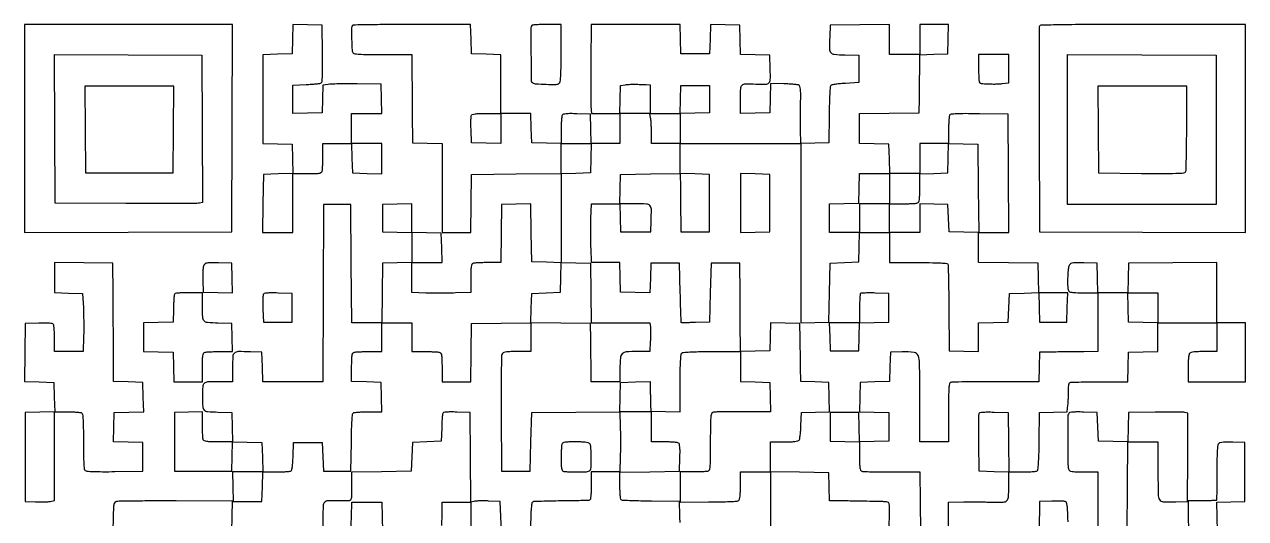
# Model space of a CAD drawing. Extents: x 179 to 1071, y 112 to 1107.
# Drawn here: x 179 to 1071, y 746 to 1107 of the extents above; entities that cross this region are included whole.
import ezdxf

# ---------------------------------------------------------------- set-up
doc = ezdxf.new("R2010")
doc.units = 0

msp = doc.modelspace()

# ---------------------------------------------------------------- linework, layer by layer
for points in [[(179, 1030.993714), (179, 954.987428), (254.75, 955.243714), (330.5, 955.5), (330.756286, 1031.25), (331.012572, 1107), (255.006286, 1107), (179, 1107)], [(223.235953, 1030.25), (223.5, 998.5), (255.5, 998.5), (287.5, 998.5), (287.764047, 1030.25), (288.028094, 1062), (255.5, 1062), (222.971906, 1062)], [(592.783832, 1009.25), (592.5, 998.5), (581.75, 998.216168), (571, 997.932337), (571, 1008.966168), (571, 1020), (582.033832, 1020), (593.067663, 1020)], [(702, 976.5), (702, 954.932337), (712.75, 955.216168), (723.5, 955.5), (723.5, 976.5), (723.5, 997.5), (712.75, 997.783832), (702, 998.067663)], [(1007, 899.966168), (1007, 888.932337), (996.25, 889.216168), (985.5, 889.5), (985.216168, 900.25), (984.932337, 911), (995.966168, 911), (1007, 911)]]:
    msp.add_lwpolyline(points, close=True)
for points in [[(810.5, 736.5), (810.783832, 747.25, 0.003018), (810.926608, 754.261386, 0.04887), (810.730327, 756.611152, 0.186219), (810.073121, 757.684953, 0.144819), (808.783832, 758.178674, 0.012911), (805.960563, 758.32634, 0.001184), (798.939103, 758.495369, 0.00133), (789.696892, 758.671372, 0.000631), (777.784983, 758.851493), (767.069966, 759), (766.784983, 769.25), (766.5, 779.5), (745.25, 779.769888), (724, 780.039775), (724, 791.019888), (724, 802), (733.877555, 802, 0.00775), (738.465038, 802.07111, 0.021862), (741.661716, 802.310401, 0.027915), (743.855494, 802.69658, 0.163434), (744.837437, 803.304124, 0.131421), (745.277004, 804.259099, 0.010763), (745.687053, 806.999888, 0.013854), (746.019842, 810.34104, 0.010217), (746.209882, 814.054124), (746.5, 823.5), (756.783473, 823.785353), (767.066946, 824.070705), (766.783473, 834.785353), (766.5, 845.5), (756.25, 845.784983), (746, 846.069966), (745.902492, 856.284983, 0.00036), (745.854202, 860.988839, 0.000199), (745.788832, 866.730589, 0.000199), (745.717979, 872.546858, 0.000321), (745.652492, 877.5), (745.5, 888.5), (734.785353, 888.783473), (724.070705, 889.066946), (723.785353, 878.783473), (723.5, 868.5), (712.75, 868.216168), (702, 867.932337), (701.93247, 878.216168, 0.000228), (701.894557, 883.614704, 0.000066), (701.831177, 891.941624, 0.000067), (701.757282, 901.322943, 0.000071), (701.68247, 910.5), (701.5, 932.5), (691, 932.5), (680.5, 932.5), (680, 911), (679.5, 889.5), (669.25, 889.215017, -0.002651), (665.305962, 889.126288, -0.004298), (661.952274, 889.097461, -0.000888), (659.015258, 889.102679, -0.243658), (658.800293, 889.215017, -0.145075), (658.714895, 889.470063, -0.000137), (658.497602, 895.731911, -0.001369), (658.275651, 902.736355, -0.000837), (658.050293, 911), (657.5, 932.5), (647, 932.5), (636.5, 932.5), (636.215829, 921.716515), (635.931657, 910.93303), (625.215829, 911.216515), (614.5, 911.5), (614.216168, 922.25), (613.932337, 933), (603.557193, 933), (593.18205, 933), (592.841025, 943.429466, -0.005217), (592.734378, 948.221237, -0.002925), (592.699603, 954.047246, -0.002918), (592.733262, 959.934146, -0.004753), (592.838476, 964.929466), (593.176952, 976), (603.553493, 976), (613.930034, 976), (614.215017, 965.75), (614.5, 955.5), (625.5, 955.5), (636.5, 955.5), (636.796504, 963.496645, 0.011127), (636.923746, 972.088552, 0.190015), (635.888604, 974.657825, 0.193791), (633.386769, 975.803432, 0.011644), (624.947116, 976), (613.932337, 976), (614.216168, 986.75), (614.5, 997.5), (636.25, 997.769502), (658, 998.039005), (658.097508, 987.769502, 0.000363), (658.145801, 983.044543, 0.000202), (658.211168, 977.285416, 0.000201), (658.282022, 971.456938, 0.000326), (658.347508, 966.5), (658.5, 955.5), (669, 955.5), (679.5, 955.5), (679.5, 976.5), (679.5, 997.5), (668.75, 997.783832), (658, 998.067663), (658, 1009.033832), (658, 1020), (702, 1020), (746, 1020), (746, 954.465017), (746, 888.930034), (756.25, 889.215017), (766.5, 889.5), (767, 911), (767.5, 932.5), (778, 933), (788.5, 933.5), (788.783832, 944.25), (789.067663, 955), (800.033832, 955), (811, 955), (811, 944), (811, 933), (832.031385, 933, -0.002736), (842.430916, 932.943083, -0.011784), (848.614105, 932.729598, -0.011168), (852.686748, 932.401388, -0.285106), (853.529139, 931.75, -0.083352), (853.722531, 930.748637, -0.000545), (853.932609, 921.760937, -0.00216), (854.117391, 911.47288, -0.001375), (854.247754, 899.5), (854.5, 868.5), (865.25, 868.216168), (876, 867.932337), (876, 878.432337), (876, 888.932337), (886.75, 889.216168), (897.5, 889.5), (898, 900), (898.5, 910.5), (909.215829, 910.783485), (919.931657, 911.06697), (920.215829, 900.283485), (920.5, 889.5), (930.5, 889.5), (940.5, 889.5), (940.783832, 900.25), (941.067663, 911), (930.567663, 911), (920.067663, 911), (919.783832, 921.75), (919.5, 932.5), (897.75, 932.769502), (876, 933.039005), (876, 944.019502), (876, 955), (887.010623, 955), (898.021245, 955), (897.760623, 998.25), (897.5, 1041.5), (876.571891, 1041.77083, 0.002701), (866.071549, 1041.849994, 0.012029), (859.908791, 1041.714887, 0.012869), (855.904588, 1041.427241, 0.230932), (854.837204, 1040.77083, 0.115844), (854.517741, 1039.852781, 0.007444), (854.26306, 1037.009244, 0.010563), (854.079922, 1033.577369, 0.007655), (854.015313, 1029.75), (854, 1020), (843.5, 1020), (833, 1020), (833, 1009), (833, 998), (822.033832, 998), (811.067663, 998), (810.783832, 1008.75), (810.5, 1019.5), (799.75, 1019.783832), (789, 1020.067663), (789, 1031.014329), (789, 1041.960995), (810.75, 1042.230498), (832.5, 1042.5), (832.703106, 1053, 0.001197), (832.784366, 1057.794699, 0.000692), (832.860325, 1063.563161, 0.000691), (832.920537, 1069.352057, 0.00116), (832.953106, 1074.215017), (833, 1084.930034), (843.25, 1085.215017), (853.5, 1085.5), (853.783832, 1096.25), (854.067663, 1107), (843.533832, 1107), (833, 1107), (833, 1096), (833, 1085), (822, 1085), (811, 1085), (811, 1096.019502), (811, 1107.039005), (789.25, 1106.769502), (767.5, 1106.5), (767.204946, 1098, 0.010012), (767.074823, 1089.13313, 0.174565), (768.051258, 1086.466432, 0.200378), (770.45705, 1085.218122, 0.013827), (778.2603, 1084.784869), (788.5, 1084.5), (788.5, 1074.5), (788.5, 1064.5), (778.795366, 1064, 0.009325), (775.003103, 1063.73363, 0.013189), (771.640681, 1063.344727, 0.009292), (768.882277, 1062.899266, 0.153428), (768.066776, 1062.471411, 0.178814), (767.616901, 1061.488542, 0.003797), (767.250176, 1056.085594, 0.007737), (766.949941, 1049.373958, 0.003993), (766.771411, 1040.971411), (766.5, 1020.5), (756.25, 1020.215017), (746, 1019.930034), (745.887922, 1030.215017, -0.002423), (745.859447, 1034.921076, -0.001386), (745.868351, 1040.602785, -0.001384), (745.908963, 1046.317719, -0.002299), (745.978684, 1051.134888, 0.006123), (746.014412, 1056.369699, 0.023368), (745.844289, 1059.629012, 0.03504), (745.489594, 1061.708677, 0.196), (744.840763, 1062.605945, 0.109332), (743.885047, 1062.943833, 0.007647), (741.039423, 1063.248721, 0.010549), (737.602582, 1063.490879, 0.007737), (733.782806, 1063.619926), (724.065612, 1063.797739), (723.782806, 1053.14887), (723.5, 1042.5), (712.75, 1042.216168), (702, 1041.932337), (702, 1052.35776, -0.012062), (702.190753, 1060.264125, -0.186894), (703.273063, 1062.702314, -0.197834), (705.688808, 1063.703452, -0.013747), (713.198483, 1063.513862, 0.013665), (720.509224, 1063.328082, 0.201764), (722.824598, 1064.30729, 0.190402), (723.814762, 1066.674221, 0.011979), (723.783598, 1074.375418), (723.5, 1084.5), (712.783492, 1084.783492), (702.066984, 1085.066984), (701.783492, 1095.783492), (701.5, 1106.5), (690.784171, 1106.783485), (680.068343, 1107.06697), (679.784171, 1096.283485), (679.5, 1085.5), (669, 1085.5), (658.5, 1085.5), (658.216168, 1096.25), (657.932337, 1107), (625.497067, 1107), (593.061797, 1107), (592.780899, 1079.75, 0.001203), (592.695412, 1068.930699, 0.001538), (592.671303, 1058.9625, 0.001189), (592.696663, 1050.605354, 0.013025), (592.80226, 1047.25), (593.104519, 1042), (603.55226, 1042), (614, 1042), (614, 1031), (614, 1020), (603.533832, 1020), (593.067663, 1020), (592.783832, 1030.75), (592.5, 1041.5), (582.582645, 1041.788231, 0.006827), (577.804805, 1041.861823, 0.023663), (574.717063, 1041.721018, 0.033714), (572.705135, 1041.395734, 0.19692), (571.847958, 1040.788231, 0.11554), (571.524324, 1039.859509, 0.007548), (571.266219, 1037.004417, 0.010646), (571.080711, 1033.557744, 0.007729), (571.015313, 1029.716168), (571, 1019.932337), (560.25, 1020.216168), (549.5, 1020.5), (549.216168, 1031.25), (548.932337, 1042), (537.966168, 1042), (527, 1042), (527, 1063.466168), (527, 1084.932337), (516.25, 1085.216168), (505.5, 1085.5), (505.216168, 1096.25), (504.932337, 1107), (462.132835, 1107, 0.001458), (445.675782, 1106.952, 0.002376), (431.709854, 1106.804167, 0.000322), (419.309773, 1106.606001, 0.194596), (418.666667, 1106.333333, 0.198875), (417.892492, 1104.464691, 0.006657), (418.000141, 1096.291387, 0.006951), (418.329065, 1088.151095, 0.184841), (419.2, 1086.2, 0.175156), (420.461896, 1085.608073, 0.00933), (424.954487, 1085.278846, 0.010454), (431.406919, 1085.062069, 0.003169), (441.2, 1085), (462, 1085), (462.027664, 1074.25, 0.000987), (462.052954, 1068.688124, 0.000308), (462.112513, 1060.342188, 0.000308), (462.190515, 1051.019799, 0.00034), (462.277664, 1042), (462.5, 1020.5), (473.25, 1020.216168), (484, 1019.932337), (484, 987.466168), (484, 955), (494.480112, 955), (504.960225, 955), (505.230112, 976.25), (505.5, 997.5), (538.25, 997.763664), (571, 998.027329), (571, 965.479833), (571, 932.932337), (560.25, 933.216168), (549.5, 933.5), (549.230014, 954.783629), (548.960029, 976.067258), (538.230014, 975.783629), (527.5, 975.5), (527.230112, 954.25), (526.960225, 933), (517.5619, 933, 0.005963), (513.846957, 932.955694, 0.007843), (510.459683, 932.821697, 0.005931), (507.637653, 932.632094, 0.071989), (506.581787, 932.393011, 0.204723), (505.768196, 931.603667, 0.063344), (505.302968, 929.923602, 0.030517), (505.059706, 926.985525, 0.005398), (505, 921.455395), (505, 911.124768), (493.75, 910.812384, -0.004056), (488.698016, 910.713112, -0.002552), (482.79375, 910.675138, -0.002561), (476.984411, 910.697181, -0.004692), (472.25, 910.783832), (462, 911.067663), (462, 922.033832), (462, 933), (473.033832, 933), (484.067663, 933), (483.783832, 943.75), (483.5, 954.5), (472.75, 954.783832), (462, 955.067663), (462, 965.567663), (462, 976.067663), (451.25, 975.783832), (440.5, 975.5), (440.5, 965.5), (440.5, 955.5), (451.25, 955.216168), (462, 954.932337), (462, 944), (462, 933.067663), (451.25, 932.783832), (440.5, 932.5), (440.230498, 910.75), (439.960995, 889), (428.99112, 889), (418.021245, 889), (417.760623, 932.25), (417.5, 975.5), (407.5, 975.5), (397.5, 975.5), (397.242706, 910.75), (396.985411, 846), (375.026537, 846), (353.067663, 846), (352.783832, 856.75), (352.5, 867.5), (344, 867.795054, 0.009927), (335.034911, 867.928151, 0.179688), (332.397028, 866.933469, 0.203196), (331.211645, 864.50249, 0.01319), (331, 856.480948), (331, 846), (320.616631, 846, 0.011737), (312.771617, 845.815814, 0.179999), (310.322049, 844.771099, 0.191575), (309.228611, 842.405154, 0.013589), (309.027309, 835, 0.013753), (309.228444, 827.688945, 0.185965), (310.305544, 825.294644, 0.177597), (312.731687, 824.18548, 0.012326), (320.357794, 823.783793), (330.5, 823.5), (330.783832, 812.75), (331.067663, 802), (320.640821, 802, -0.005326), (315.053621, 802.059521, -0.03028), (312.091792, 802.302479, -0.062919), (310.399526, 802.767294, -0.205485), (309.606989, 803.581787, -0.072102), (309.367871, 804.638915, -0.005887), (309.178303, 807.475801, -0.007809), (309.044304, 810.880803, -0.005929), (309, 814.616771), (309, 824.069966), (298.75, 823.784983), (288.5, 823.5), (288.5, 802), (288.5, 780.5), (309.5, 780.5), (330.5, 780.5), (330.784171, 791.283485), (331.068343, 802.06697), (341.784171, 801.783485), (352.5, 801.5), (352.783832, 790.75), (353.067663, 780), (342, 780), (330.932337, 780), (331.216168, 769.25), (331.5, 758.5), (342, 758.5), (352.5, 758.5), (352.783832, 769.25), (353.067663, 780), (362.783832, 780.015313, 0.007334), (366.593987, 780.077213, 0.010202), (370.001664, 780.252233, 0.006997), (372.828483, 780.495121, 0.117134), (373.711195, 780.800347, 0.199883), (374.262532, 781.589, 0.01918), (374.684251, 783.944063, 0.019108), (375.012968, 787.199826, 0.00836), (375.211195, 791.535034), (375.5, 801.5), (386, 801.5), (396.5, 801.5), (397, 791), (397.5, 780.5), (407.5, 780.5), (417.5, 780.5), (417.770909, 801.453905, -0.003025), (417.960859, 811.461676, -0.01097), (418.259718, 817.820243, -0.009456), (418.64341, 822.178296, -0.228384), (419.270909, 823.188593, -0.1169), (420.165298, 823.498138, -0.007072), (423.012955, 823.744518, -0.010262), (426.446469, 823.921978, -0.007388), (430.283832, 823.984687), (440.067663, 824), (439.783832, 834.75), (439.5, 845.5), (428.75, 845.783832), (418, 846.067663), (418, 856.426843, -0.005377), (418.059651, 861.973908, -0.030446), (418.302822, 864.919034, -0.063217), (418.767927, 866.602718, -0.20495), (419.581787, 867.393011, -0.07203), (420.638111, 867.632106, -0.005915), (423.465525, 867.821697, -0.007831), (426.859224, 867.955695, -0.005951), (430.581787, 868), (440, 868), (440, 878.5), (440, 889), (451, 889), (462, 889), (462, 878.5), (462, 868), (471.418213, 868, -0.005951), (475.140776, 867.955695, -0.007831), (478.534475, 867.821697, -0.005915), (481.361889, 867.632106, -0.07203), (482.418213, 867.393011, -0.205218), (483.23239, 866.601595, -0.063068), (483.69735, 864.913621, -0.030363), (483.940414, 861.960143, -0.005351), (484, 856.393011), (484, 846), (494.480112, 846), (504.960225, 846), (505.230112, 867.25), (505.5, 888.5), (527.25, 888.769502), (549, 889.039005), (549, 878.519502), (549, 868), (539.122445, 868, 0.00746), (534.401061, 867.929555, 0.023497), (531.243639, 867.686512, 0.032943), (529.131291, 867.280988, 0.156904), (528.107238, 866.629214, 0.166968), (527.52736, 865.097194, 0.002754), (527.291755, 855.840791, 0.005113), (527.166764, 842.97247, 0.001436), (527.234793, 822.879214), (527.5, 780.5), (538, 780.5), (548.5, 780.5), (549, 802), (549.5, 823.5), (581.687365, 823.76377), (613.87473, 824.027541), (614.187365, 813.01377, -0.004467), (614.284851, 808.000876, -0.002625), (614.316401, 802.004045, -0.002625), (614.284993, 796.008523, -0.004476), (614.187616, 791), (613.875232, 780), (603.437616, 780), (593, 780), (593, 770.059017, -0.009002), (592.930632, 766.20651, -0.013672), (592.718618, 762.864294, -0.00826), (592.423273, 760.120074, -0.227164), (592.042105, 759.526022, -0.12924), (591.250775, 759.28425, -0.001379), (585.496734, 759.072945, -0.004256), (578.832021, 758.90338, -0.002742), (571.105121, 758.814969, 0.002935), (563.373512, 758.723514, 0.004533), (556.693599, 758.544687, 0.00156), (550.942655, 758.320571, 0.128578), (550.100363, 758.062028, 0.220036), (549.681908, 757.42894, 0.00828), (549.291575, 754.540518, 0.013586), (548.971764, 751.01997, 0.008992), (548.787346, 746.964064), (548.5, 736.5)], [(854, 736), (854, 747), (854, 758), (865.25, 758.096907, -0.001864), (870.192803, 758.121053, -0.001312), (875.752412, 758.112892, -0.001324), (881.07172, 758.077038, -0.002781), (885.205021, 758.015243, 0.01067), (893.958849, 758.022505, 0.179962), (896.601539, 759.07277, 0.19827), (897.785755, 761.556306, 0.013369), (898, 769.567388), (898, 780), (907.75, 780.015313, 0.007413), (911.574396, 780.078024, 0.010291), (914.996983, 780.255482, 0.007107), (917.835301, 780.501889, 0.116808), (918.729091, 780.811407, 0.228384), (919.35659, 781.821704, 0.009456), (919.740282, 786.179757, 0.01097), (920.039141, 792.538324, 0.003025), (920.229091, 802.546095), (920.5, 823.5), (930.625628, 823.78361), (940.751256, 824.06722), (941.240161, 828.78361, 0.01123), (941.418417, 830.98406, 0.005874), (941.546547, 833.730185, 0.005839), (941.612, 836.550816, 0.0089), (941.596629, 839, -0.017495), (941.620199, 841.160095, -0.0238), (941.802105, 843.100189, -0.021964), (942.091826, 844.648346, -0.181115), (942.482096, 845.234687, -0.146939), (943.339639, 845.531674, -0.001778), (949.286365, 845.758058, -0.005129), (956.202501, 845.925714, -0.00331), (964.216168, 845.984687), (984.932337, 846), (985.216168, 856.75), (985.5, 867.5), (996.25, 867.783832), (1007, 868.067663), (1007, 878.533832), (1007, 889), (1028.5, 889), (1050, 889), (1050, 878.5), (1050, 868), (1040.7, 868, 0.009379), (1036.676508, 867.924518, 0.019071), (1033.522984, 867.685484, 0.019949), (1031.181224, 867.322729, 0.149044), (1030.2, 866.8, 0.150969), (1029.671932, 865.799696, 0.019349), (1029.311224, 863.369558, 0.018472), (1029.074295, 860.071747, 0.008695), (1029, 855.8), (1029, 846), (1050, 846), (1071, 846), (1071, 867.5), (1071, 889), (1060.5, 889), (1050, 889), (1050, 911.013853), (1050, 933.027706), (1017.75, 932.763853), (985.5, 932.5), (985.216168, 921.75), (984.932337, 911), (974, 911), (963.067663, 911), (962.783832, 921.75), (962.5, 932.5), (952.739067, 932.786344, 0.003777), (946.318608, 932.926166, 0.056645), (944.094026, 932.705325, 0.164113), (942.888802, 931.98706, 0.086391), (941.989067, 930.471244, 0.072991), (941.307436, 927.388305, 0.01263), (941.028304, 921.404475, 0.011938), (941.043404, 915.414346, 0.085208), (941.606989, 912.581787, 0.205218), (942.398405, 911.76761, 0.063068), (944.086379, 911.30265, 0.030363), (947.039857, 911.059586, 0.005351), (952.606989, 911), (963, 911), (963, 889.5), (963, 868), (952.75, 867.902492, 0.000362), (948.032594, 867.8542, 0.000201), (942.279687, 867.788832, 0.0002), (936.45558, 867.717978, 0.000324), (931.5, 867.652492), (920.5, 867.5), (920.216168, 856.75), (919.932337, 846), (888.547956, 846, 0.001807), (876.404648, 845.956125, 0.002796), (865.918087, 845.821697, 0.000866), (856.831013, 845.638631, 0.086347), (855.581787, 845.393011, 0.258697), (854.696146, 844.337463, 0.030015), (854.275578, 841.164693, 0.015901), (854.049566, 835.514173, 0.002045), (854, 823.393011), (854, 802), (843.5, 802), (833, 802), (833, 833.964816, 0.002283), (832.883501, 859.476799, 0.088108), (831.839771, 865.057318, 0.280757), (828.790733, 867.437006, 0.037098), (820.243181, 867.788833), (811.5, 867.5), (811.216508, 856.783492), (810.933016, 846.066984), (800.216508, 845.783492), (789.5, 845.5), (789.216515, 834.784171), (788.93303, 824.068343), (799.716515, 823.784171), (810.5, 823.5), (810.5, 813), (810.5, 802.5), (799.784171, 802.216515), (789.068343, 801.93303), (788.784171, 812.716515), (788.5, 823.5), (778, 823.5), (767.5, 823.5), (767.5, 813), (767.5, 802.5), (778.25, 802.216168), (789, 801.932337), (789, 791.573157, 0.005377), (789.059651, 786.026092, 0.030446), (789.302822, 783.080966, 0.063217), (789.767927, 781.397282, 0.20495), (790.581787, 780.606989, 0.083046), (791.779299, 780.363374, 0.001844), (797.691046, 780.178303, 0.004129), (804.630866, 780.043995, 0.002773), (812.562285, 780), (832.960995, 780), (833.230498, 758.25), (833.5, 736.5)], [(657.861053, 743.044422, 0.006397), (657.78684, 748.081786), (657.5, 758.5), (637.142243, 758.684361, -0.00239), (629.239827, 758.793703, -0.003603), (622.355606, 758.971504, -0.001451), (616.461121, 759.183387, -0.082077), (615.392243, 759.402977, -0.228619), (614.704687, 760.13384, -0.043554), (614.298105, 761.966568, -0.026483), (614.063236, 764.95998, -0.006337), (614, 769.949113), (614, 779.960995), (635.75, 780.230498), (657.5, 780.5), (657.788231, 790.417355, 0.006827), (657.861823, 795.195195, 0.023663), (657.721018, 798.282937, 0.033714), (657.395734, 800.294865, 0.19692), (656.788231, 801.152042, 0.113964), (655.869999, 801.475228, 0.008157), (653.16123, 801.733781, 0.011132), (649.886984, 801.919254, 0.008167), (646.25, 801.984687), (637, 802), (637, 813), (637, 824), (625.466168, 824), (613.932337, 824), (614.216168, 834.75), (614.5, 845.5), (625.25, 845.783832), (636, 846.067663), (636.116274, 839.783832, 0.000672), (636.170557, 837.048918, 0.000497), (636.237674, 834.024001, 0.000502), (636.306784, 831.166805, 0.00113), (636.366274, 829), (636.5, 824.5), (647.25, 824.216168), (658, 823.932337), (658, 844.766168, -0.003163), (658.06205, 854.576319, -0.01044), (658.278799, 861.038418, -0.009311), (658.607956, 865.537589, -0.175197), (659.2, 866.8, -0.175156), (660.461896, 867.391927, -0.00933), (664.954487, 867.721154, -0.010454), (671.406919, 867.937931, -0.003169), (681.2, 868), (702, 868), (702, 857.033832), (702, 846.067663), (712.75, 845.783832), (723.5, 845.5), (723.783832, 834.75), (724.067663, 824), (713.283832, 823.937986, -0.001272), (708.461898, 823.922527, -0.000818), (702.868283, 823.927974, -0.000822), (697.39359, 823.951253, -0.001543), (692.969899, 823.990985, 0.006585), (689.194514, 823.986822, 0.008533), (685.734044, 823.87834, 0.006692), (682.851551, 823.700008, 0.072938), (681.719899, 823.446009, 0.243652), (680.746765, 822.350695, 0.04212), (680.278624, 819.525604, 0.018079), (680.047292, 814.256042, 0.001929), (680, 802, -0.002119), (679.950165, 790.241252, -0.016334), (679.723675, 784.739087, -0.031157), (679.300918, 781.652022, -0.25694), (678.418213, 780.606989, -0.07203), (677.361889, 780.367894, -0.005915), (674.534475, 780.178303, -0.007831), (671.140776, 780.044305, -0.005951), (667.418213, 780), (658, 780), (658, 769.032731), (658, 758.065462), (678.717826, 758.091066, 0.003713), (687.603061, 758.168035, 0.008351), (694.339126, 758.388993, 0.005226), (699.519256, 758.699886, 0.156849), (700.717826, 759.18078, 0.165554), (701.310668, 760.147858, 0.026296), (701.690616, 762.371544, 0.021313), (701.928673, 765.581303, 0.007853), (702, 770.122445), (702, 780), (713, 780), (724, 780), (724, 758.033832), (724, 736.067663)], [(483.95123, 740.909746, 0.003689), (484, 747.519052), (484, 758), (494.513664, 758), (505.027329, 758), (504.763664, 790.75), (504.5, 823.5), (494.732592, 823.786422, 0.006513), (489.972404, 823.863975, 0.025174), (487.022257, 823.725001, 0.038292), (485.176044, 823.400559, 0.248111), (484.499258, 822.786422, 0.066208), (484.3039, 821.89297, 0.003808), (484.091865, 819.087261, 0.005749), (483.90275, 815.732729, 0.004189), (483.766667, 812), (483.5, 802.5), (473, 802), (462.5, 801.5), (462, 791), (461.5, 780.5), (439.75, 780.230498), (418, 779.960995), (418, 769.480498, -0.004201), (417.949054, 763.417454, -0.036886), (417.706446, 760.745326, -0.110164), (417.178658, 759.438078, -0.235276), (416.25, 758.924124, -0.011235), (415.200775, 758.902233, -0.001572), (413.031004, 758.912543, -0.001796), (410.462142, 758.942055, -0.001525), (407.749161, 758.991246, 0.015482), (400.566127, 758.920981, 0.203232), (398.212161, 757.807756, 0.173068), (397.177175, 755.255888, 0.010642), (397, 746.932612), (397, 736)], [(984.5, 736.5), (984.763664, 769.25), (985.027329, 802), (996.013664, 802), (1007, 802), (1007, 780.519052, 0.003484), (1007.118547, 763.504163, 0.129107), (1008.146345, 759.800938, 0.257598), (1010.813808, 758.205453, 0.017378), (1020, 758.204946), (1028.5, 758.5), (1028.719164, 790.738687), (1028.938329, 822.977374), (1026.719164, 823.490874, 0.051784), (1025.148558, 823.686499, 0.002102), (1019.423755, 823.779453, 0.003658), (1012.631976, 823.811469, 0.002582), (1005, 823.752187), (985.5, 823.5), (985.215829, 812.716515), (984.931657, 801.93303), (974.215829, 802.216515), (963.5, 802.5), (963, 813), (962.5, 823.5), (952.582645, 823.788231, 0.00694), (947.867427, 823.85979, 0.022931), (944.764211, 823.721421, 0.031145), (942.718347, 823.4066, 0.2033), (941.887909, 822.818633, 0.139051), (941.062054, 819.916554, 0.002025), (941.118627, 801.870411, 0.00172), (941.312295, 783.645039, 0.171311), (942.186416, 781.275383, 0.166206), (943.148785, 780.687106, 0.025799), (945.38206, 780.30907, 0.021142), (948.595879, 780.071394, 0.007886), (953.122445, 780), (963, 780), (963, 758), (963, 736)], [(1050.5, 736.5), (1050.216527, 747.214647), (1049.933054, 757.929295), (1060.216527, 758.214647), (1070.5, 758.5), (1070.5, 780), (1070.5, 801.5), (1061.651112, 801.790375, 0.009852), (1057.820506, 801.840561, 0.019189), (1054.767333, 801.70315, 0.020495), (1052.473314, 801.416445, 0.132621), (1051.422722, 800.935865, 0.187608), (1050.698167, 799.631877, 0.017848), (1050.325315, 795.936979, 0.013465), (1050.102544, 790.069667, 0.002797), (1050.046549, 779.753762, -0.001791), (1050.020215, 772.044269, -0.002902), (1049.936307, 765.489884, -0.000479), (1049.823029, 759.700247, -0.193584), (1049.666583, 759.333249, -0.186807), (1049.31397, 759.177454, -0.001729), (1046.412782, 759.051974, -0.005539), (1043.048379, 758.955429, -0.003517), (1039.128058, 758.91396), (1028.972828, 758.877965), (1029.236414, 726.188982)], [(330.5, 736.5), (330.781709, 747.638619), (331.063419, 758.777238), (289.822658, 758.855202, 0.001293), (273.853166, 758.844099, 0.001989), (260.033044, 758.74378, 0.000639), (248.066765, 758.594019, 0.058093), (246.323764, 758.366412, 0.138511), (245.051203, 757.635806, 0.138775), (244.350031, 756.347927, 0.045265), (244.010081, 753.793533, 0.003822), (243.782816, 747.149828), (243.5, 736.5)], [(527.5, 736.5), (527, 747.5), (526.5, 758.5), (518, 758.795054, 0.006887), (514.580493, 758.866618, 0.008059), (511.335111, 758.837522, 0.007234), (508.597953, 758.729214, 0.047945), (507.247185, 758.525295), (504.99437, 757.960483), (505.045917, 726.773986, 0.002255)], [(941.360762, 743.58956, -0.009475), (941.190775, 747.458846, 0.008258), (941.009416, 751.829498, 0.01946), (940.693755, 755.076869, 0.020188), (940.27902, 757.406419, 0.196659), (939.721098, 758.213382, 0.12322), (938.843425, 758.516273, 0.008553), (936.214947, 758.700569, 0.011745), (933.036398, 758.794067, 0.008548), (929.5, 758.754537), (920.5, 758.5), (920.230498, 736.75)]]:
    msp.add_lwpolyline(points, format="xyb")
for points in [[(374.784171, 1096.283485), (374.5, 1085.5), (363.75, 1085.216168), (353, 1084.932337), (353, 1052.5), (353, 1020.067663), (363.75, 1019.783832), (374.5, 1019.5), (374.783485, 1008.784171), (375.06697, 998.068343), (364.283485, 997.784171), (353.5, 997.5), (353.230112, 976.25), (352.960225, 955), (363.980112, 955), (375, 955), (375, 976.5), (375, 998), (385.393011, 998, 0.005351), (390.960143, 998.059586, 0.030363), (393.913621, 998.30265, 0.063068), (395.601595, 998.76761, 0.205218), (396.393011, 999.581787, 0.07203), (396.632106, 1000.638111, 0.005915), (396.821697, 1003.465525, 0.007831), (396.955695, 1006.859224, 0.005951), (397, 1010.581787), (397, 1020), (407.466168, 1020), (417.932337, 1020), (418.216168, 1009.25), (418.5, 998.5), (429.25, 998.216168), (440, 997.932337), (440, 1008.966168), (440, 1020), (429, 1020), (418, 1020), (418, 1031), (418, 1042), (429.033832, 1042), (440.067663, 1042), (439.783832, 1052.75), (439.5, 1063.5), (422, 1063.620089, 0.002717), (415.026874, 1063.630051, 0.003387), (408.548942, 1063.560225, 0.002752), (403.114511, 1063.434904, 0.025805), (400.783631, 1063.247659), (397.067263, 1062.755139), (396.783631, 1052.62757), (396.5, 1042.5), (385.75, 1042.216168), (375, 1041.932337), (375, 1052.349861), (375, 1062.767385), (384.75, 1063.163691, 0.006847), (388.574965, 1063.371663, 0.009463), (391.999431, 1063.670135, 0.006508), (394.841297, 1064.00958, 0.106767), (395.737425, 1064.331243, 0.234408), (396.36921, 1065.354942, 0.011474), (396.65368, 1069.441986, 0.011675), (396.796687, 1075.606741, 0.002828), (396.737425, 1085.801245), (396.5, 1106.5), (385.784171, 1106.783485), (375.068343, 1107.06697)], [(549.666667, 1106.333333, 0.199763), (548.893096, 1104.45709, 0.001173), (549.000957, 1085.262068, 0.000993), (549.193383, 1065.926555, 0.25675), (549.999906, 1064.500058, 0.122566), (552.696725, 1063.637207, 0.010446), (560.012729, 1063.308847, 0.008684), (567.435122, 1063.259906, 0.172159), (569.538324, 1064.031806, 0.183755), (570.323341, 1065.42015, 0.021275), (570.717971, 1069.039132, 0.014021), (570.944378, 1074.989419, 0.002498), (571, 1086.122445), (571, 1107), (560.666667, 1107, 0.006022), (556.658388, 1106.951724, 0.009111), (553.172917, 1106.804167, 0.004516), (550.245497, 1106.600197, 0.178563)], [(920.460009, 1105.75, 0.090591), (920.266358, 1104.709509, 0.000109), (920.198937, 1082.982812, 0.000984), (920.176611, 1058.652573, 0.000605), (920.241394, 1030), (920.5, 955.5), (995.75, 955.243674), (1071, 954.987348), (1071, 1030.993674), (1071, 1107), (995.968615, 1107, 0.000668), (957.448289, 1106.948566, 0.003471), (936.19131, 1106.744245, 0.001205), (921.475143, 1106.465155, 0.305157)], [(308.758677, 1030.77123), (309.017354, 977.04246), (306.758677, 976.494347, -0.057902), (304.987826, 976.276519, -0.000418), (290.035361, 976.188577, -0.001589), (272.903102, 976.156579, -0.001017), (253, 976.223117), (201.5, 976.5), (201.241383, 1030.758691), (200.982767, 1085.017383), (254.741383, 1084.758691), (308.5, 1084.5)], [(876, 1074.5, 0.004221), (876.051218, 1068.433225, 0.03668), (876.294174, 1065.747341, 0.108169), (876.821153, 1064.424261, 0.233127), (877.75, 1063.894672, 0.003839), (883.047828, 1063.616612, 0.009606), (886.919336, 1063.51768, 0.012434), (890.125798, 1063.577104, 0.01335), (893.25, 1063.796454), (898, 1064.257661), (898, 1074.628831), (898, 1085), (887, 1085), (876, 1085)], [(1049.5, 1030), (1049.5, 975.5), (995.211905, 975.5), (940.92381, 975.5), (940.942857, 1025.75, -0.000032), (940.951538, 1045.331386, -0.000047), (940.961905, 1062.563467, -0.000022), (940.972765, 1077.239555, -0.00086), (940.980952, 1080.508612), (941, 1085.017225), (995.25, 1084.758612), (1049.5, 1084.5)], [(633.25, 1063.0935), (636, 1063), (636, 1052.5), (636, 1042), (646.965017, 1042), (657.930034, 1042), (658.215017, 1052.25), (658.5, 1062.5), (669, 1062.5), (679.5, 1062.5), (679.5, 1052.5), (679.5, 1042.5), (668.75, 1042.216168), (658, 1041.932337), (658, 1030.966168), (658, 1020), (647.5, 1020), (637, 1020), (637, 1027.875, 0.007075), (636.954092, 1031.11914, 0.007114), (636.816406, 1034.354687, 0.006976), (636.616948, 1037.170794, 0.028191), (636.375, 1038.875), (635.75, 1042), (624.840017, 1042), (613.930034, 1042), (614.215017, 1052.25), (614.5, 1062.5), (618, 1063.003147, -0.016816), (619.660837, 1063.185149, -0.008152), (621.79375, 1063.311599, -0.008075), (624.021554, 1063.371232, -0.011519), (626, 1063.346647, 0.000077), (627.924368, 1063.278674, 0.000063), (629.985937, 1063.206431, 0.000063), (631.884965, 1063.140364, 0.000166)], [(963.235953, 1030.25), (963.5, 998.5), (994.93202, 998.235498, 0.001697), (1010.901959, 998.155315, 0.00816), (1019.995146, 998.288929, 0.006635), (1026.009704, 998.555446, 0.241447), (1027.166708, 999.235498, 0.134731), (1027.492293, 1000.296498, 0.001088), (1027.738089, 1009.161365, 0.003824), (1027.920853, 1019.372002, 0.002438), (1027.984687, 1031.25), (1028, 1062), (995.485953, 1062), (962.971906, 1062)], [(527, 1030.966168), (527, 1019.932337), (516.25, 1020.216168), (505.5, 1020.5), (505.210159, 1029.924983, -0.005394), (505.136178, 1033.631743, -0.007376), (505.154817, 1036.970602, -0.005045), (505.239658, 1039.758353, -0.081654), (505.428774, 1040.674983, -0.241018), (506.150647, 1041.322788, -0.034741), (508.157558, 1041.706476, -0.023677), (511.342601, 1041.936534, -0.00619), (516.468615, 1042), (527, 1042)], [(875.763898, 987.216027), (876.027796, 954.932055), (865.263898, 955.216027), (854.5, 955.5), (854, 965.5), (853.5, 975.5), (843.25, 975.784983), (833, 976.069966), (833, 965.534983), (833, 955), (822, 955), (811, 955), (811, 965.5), (811, 976), (800, 976), (789, 976), (789, 965.5), (789, 955), (778, 955), (767, 955), (767, 965.466168), (767, 975.932337), (777.75, 976.216168), (788.5, 976.5), (788.783832, 987.25), (789.067663, 998), (800.033832, 998), (811, 998), (811, 987), (811, 976), (820.418213, 976, 0.005951), (824.140776, 976.044305, 0.007831), (827.534475, 976.178303, 0.005915), (830.361889, 976.367894, 0.07203), (831.418213, 976.606989, 0.204941), (832.232062, 977.397244, 0.063222), (832.697172, 979.080782, 0.030449), (832.940347, 982.025624, 0.005378), (833, 987.572006), (833, 997.930034), (843.25, 998.215017), (853.5, 998.5), (853.784171, 1009.283485), (854.068343, 1020.06697), (864.784171, 1019.783485), (875.5, 1019.5)], [(201, 922.054871), (201, 911.069966), (211.25, 910.784983), (221.5, 910.5), (222, 900, -0.006143), (222.169397, 895.202798, -0.003546), (222.261362, 889.426563, -0.003542), (222.271479, 883.62653, -0.005928), (222.187616, 878.75), (221.875232, 868), (211.437616, 868), (201, 868), (200.984687, 877.25, 0.008167), (200.919254, 880.886984, 0.011132), (200.733781, 884.16123, 0.008157), (200.475228, 886.869999, 0.113964), (200.152042, 887.788231, 0.19692), (199.294865, 888.395734, 0.033714), (197.282937, 888.721018, 0.023663), (194.195195, 888.861823, 0.006827), (189.417355, 888.788231), (179.5, 888.5), (179.230211, 867.284032), (178.960423, 846.068065), (189.730211, 845.784032), (200.5, 845.5), (200.783485, 834.784171), (201.06697, 824.068343), (190.283485, 823.784171), (179.5, 823.5), (179.5, 791), (179.5, 758.5), (187, 758.19351, 0.008699), (190.110719, 758.120566, 0.008426), (193.255364, 758.154544, 0.008369), (196.020169, 758.277363, 0.030503), (197.76294, 758.49125), (201.02588, 759.095481), (200.948572, 780.797741, -0.000414), (200.923699, 789.894983, -0.000377), (200.912881, 799.282774, -0.000377), (200.915859, 807.676952, -0.00122), (200.935632, 813.25), (201, 824), (210.25, 823.984687, -0.008086), (213.886035, 823.919859, -0.011043), (217.157327, 823.736193, -0.008045), (219.864228, 823.480281, -0.11428), (220.774944, 823.160254, -0.227039), (221.432672, 822.108342, -0.012865), (221.773279, 818.183001, -0.012304), (221.989727, 812.209479, -0.002945), (222.046554, 802.280077, 0.00294), (222.10391, 792.241097, 0.012558), (222.323783, 786.253956, 0.014543), (222.678469, 782.363035, 0.191823), (223.356449, 781.119137, 0.157884), (224.616509, 780.616524, 0.006763), (229.450169, 780.360915, 0.009183), (235.991538, 780.223915, 0.003526), (245.084839, 780.264627), (265.5, 780.5), (265.5, 791), (265.5, 801.5), (254.716515, 801.784171), (243.93303, 802.068343), (244.216515, 812.784171), (244.5, 823.5), (255.283485, 823.784171), (266.06697, 824.068343), (265.783485, 834.784171), (265.5, 845.5), (254.75, 845.783832), (244, 846.067663), (243.972336, 867.783832, 0.000709), (243.94577, 877.654778, 0.000419), (243.887487, 889.436501, 0.000419), (243.80959, 901.197685, 0.00072), (243.722336, 911), (243.5, 932.5), (222.25, 932.769888), (201, 933.039775)], [(310.01538, 931.028739, 0.089721), (309.593321, 929.72211, 0.014763), (309.31694, 927.072896, 0.015383), (309.175108, 923.826587, 0.011481), (309.211167, 920.243181), (309.5, 911.5), (320.284178, 911.215822), (331.068357, 910.931643), (330.784178, 921.715822), (330.5, 932.5), (320.804214, 932.785558, 0.004805), (314.993862, 932.900817, 0.042938), (312.44983, 932.708127, 0.109092), (311.012545, 932.136149, 0.121424)], [(592.769502, 910.75), (593.039005, 889), (614.456144, 889), (635.873283, 889), (636.186642, 885.75, -0.019086), (636.286583, 884.027433, -0.005319), (636.311306, 881.325, -0.00536), (636.273932, 878.264061, -0.005605), (636.170996, 875.25), (635.841992, 868), (626.492424, 868, 0.018439), (618.61741, 867.709485, 0.180627), (615.646676, 866.34291, 0.179326), (614.287543, 863.358677, 0.018124), (614, 855.428571), (614, 846), (603.5, 846), (593, 846), (592.905136, 855.75, 0.000336), (592.857736, 860.307012, 0.000173), (592.792567, 866.014062, 0.000172), (592.721457, 871.886915, 0.00026), (592.655136, 877), (592.5, 888.5), (570.716367, 888.769596), (548.932734, 889.039192), (549.216367, 899.769596), (549.5, 910.5), (560, 911), (570.5, 911.5), (570.784171, 922.283485), (571.068343, 933.06697), (581.784171, 932.783485), (592.5, 932.5)], [(288.485282, 909.75, 0.066498), (288.295521, 908.877413, 0.003647), (288.08776, 906.076563, 0.005607), (287.901725, 902.730129, 0.004064), (287.766667, 899), (287.5, 889.5), (276.75, 889.216168), (266, 888.932337), (266, 878.5), (266, 868.067663), (276.75, 867.783832), (287.5, 867.5), (287.783832, 856.75), (288.067663, 846), (298.533832, 846), (309, 846), (309, 856.393011, -0.005351), (309.059586, 861.960143, -0.030363), (309.30265, 864.913621, -0.063068), (309.76761, 866.601595, -0.205218), (310.581787, 867.393011, -0.072102), (311.638915, 867.632129, -0.005887), (314.475801, 867.821697, -0.007809), (317.880803, 867.955696, -0.005929), (321.616771, 868), (331.069966, 868), (330.784983, 878.25), (330.5, 888.5), (320.357794, 888.783793, -0.014077), (312.641261, 889.217345, -0.199184), (310.234082, 890.462909, -0.166903), (309.196349, 893.143851, -0.00925), (309.013655, 902.25), (309, 911), (298.968615, 911, 0.006949), (294.274447, 910.934753, 0.022724), (291.178172, 910.707584, 0.02935), (289.148935, 910.343858, 0.252101)], [(353.442274, 909.710164, 0.081166), (353.248144, 908.773814, 0.005233), (353.158783, 905.980936, 0.007531), (353.137174, 902.634259, 0.005535), (353.210159, 898.924983), (353.5, 889.5), (364, 889.5), (374.5, 889.5), (374.5, 900), (374.5, 910.5), (364.232115, 910.785181, 0.005823), (359.049899, 910.868732, 0.025951), (356.012272, 910.724596, 0.043922), (354.172333, 910.376284, 0.236652)], [(789.699448, 910.366114, 0.177451), (789.419778, 909.762931, 0.004898), (789.205463, 906.836713, 0.009512), (789.050668, 903.343898, 0.006317), (789, 899.333333), (789, 889), (777.965017, 889), (766.930034, 889), (767.215017, 878.75), (767.5, 868.5), (778, 868.5), (788.5, 868.5), (788.784613, 878.716519), (789.069227, 888.933039), (799.784613, 889.216519), (810.5, 889.5), (810.5, 900), (810.5, 910.5), (800.449448, 910.782781, 0.006672), (796.547259, 910.840477, 0.010046), (793.145783, 910.777033, 0.005301), (790.300668, 910.636532, 0.183378)], [(897.769597, 801.715969), (898.039194, 779.931939), (887.269597, 780.215969), (876.5, 780.5), (876.228584, 800.973, -0.002374), (876.161015, 808.914021, -0.003604), (876.184809, 815.817509, -0.001376), (876.264261, 821.743783, -0.087787), (876.460699, 822.75818, -0.243366), (877.174323, 823.392889, -0.038626), (879.079318, 823.724352, -0.024688), (882.155199, 823.864994, -0.006024), (887.232115, 823.785181), (897.5, 823.5)], [(571.606989, 800.418213, 0.070701), (571.368294, 799.376466, 0.006434), (571.178303, 796.712778, 0.008233), (571.044336, 793.515192, 0.006352), (571, 790.025201, 0.006824), (571.063195, 785.394852, 0.03479), (571.312102, 782.832752, 0.070258), (571.783827, 781.343123, 0.191652), (572.581787, 780.606989, 0.070701), (573.623534, 780.368294, 0.006434), (576.287222, 780.178303, 0.008233), (579.484808, 780.044336, 0.006352), (582.974799, 780, 0.006824), (587.605148, 780.063195, 0.03479), (590.167248, 780.312102, 0.070258), (591.656877, 780.783827, 0.191652), (592.393011, 781.581787, 0.087326), (593.032511, 784.868036, 0.012209), (592.98781, 791.81935, 0.008428), (592.648595, 798.924892, 0.182186), (591.8, 800.8, 0.148618), (590.822996, 801.321527, 0.020076), (588.500056, 801.684733, 0.019202), (585.37742, 801.924249, 0.009539), (581.406989, 802, 0.006405), (576.550838, 801.937794, 0.033615), (573.894083, 801.690477, 0.068495), (572.357006, 801.220382, 0.195123)]]:
    msp.add_lwpolyline(points, format="xyb", close=True)
msp.add_lwpolyline([(417.5, 736.5), (417.783832, 747.25), (418.067663, 758), (429, 758), (439.932337, 758), (440.216168, 747.25), (440.5, 736.5)])

doc.saveas('drawing.dxf')
